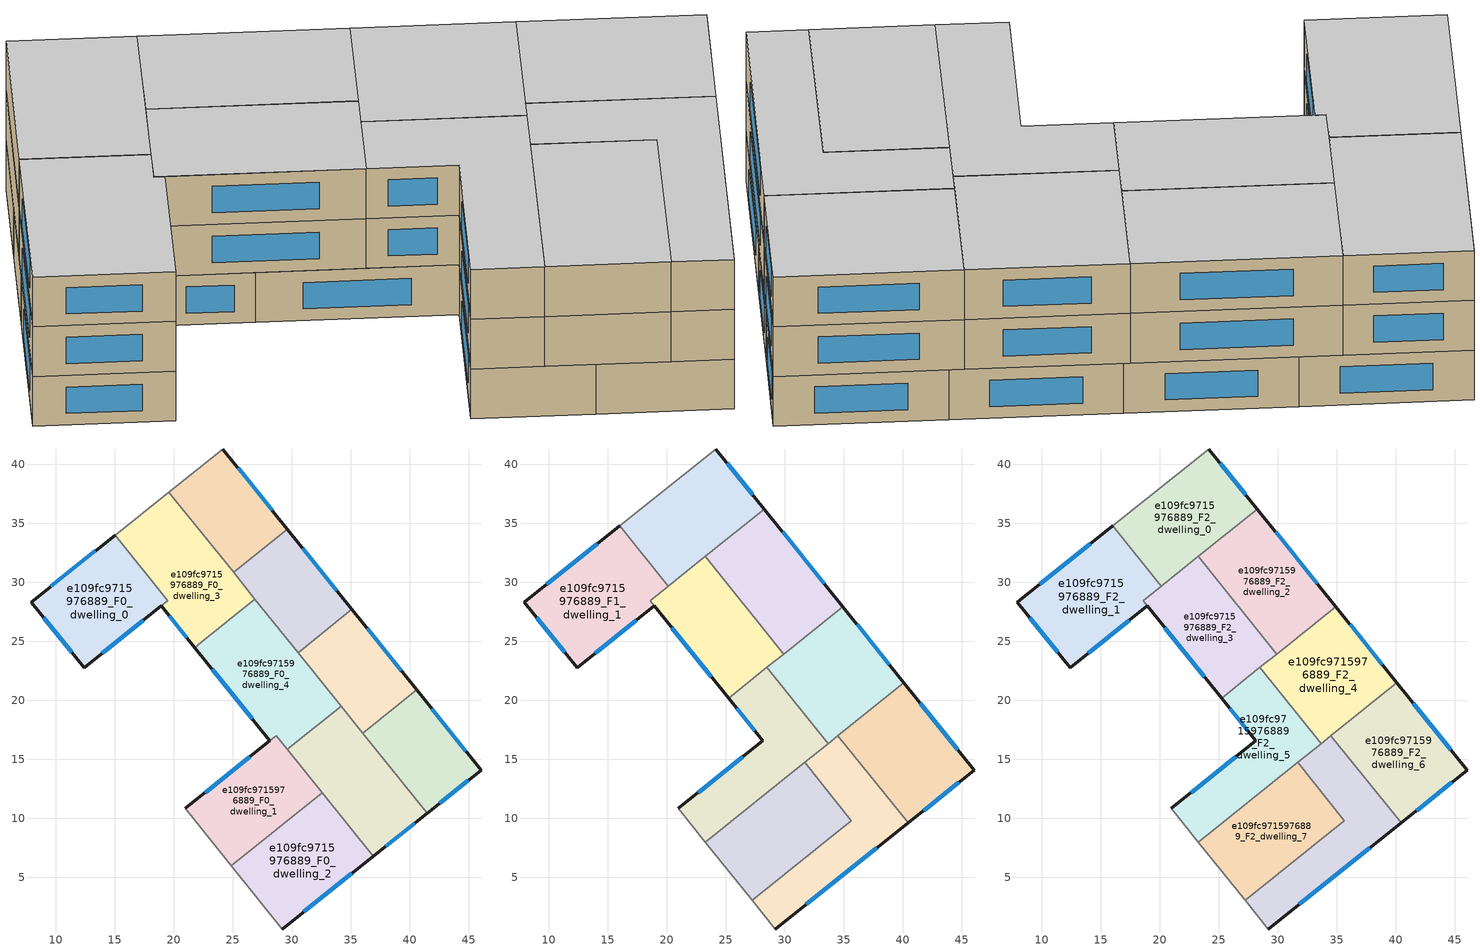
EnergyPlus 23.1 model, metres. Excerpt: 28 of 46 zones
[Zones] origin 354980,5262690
e109fc9715976889_F0_dwelling_0
 floor ground (EU_floor_Construction): 15.03,33.97 19.49,28.43 12.41,22.76 7.94,28.31 z0
 wall outside (EU_wall_Construction): 15.03,33.97 7.94,28.31 12.41,22.76 18.94,27.99 z0:3
 wall to e109fc9715976889_F0_dwelling_3 (EU_wall_Construction): 18.94,27.99 19.49,28.43 15.03,33.97 z0:3
 window (EU_Window_Construction): 13.94,23.99 17.4,26.76 / 8.99,27 11.36,24.06 / 13.36,32.64 9.6,29.64 z0.7:2.3
e109fc9715976889_F0_dwelling_1
 floor ground (EU_floor_Construction): 28.68,16.99 32.56,12.17 24.87,5.99 20.97,10.84 28.13,16.56 z0
 wall outside (EU_wall_Construction): 28.13,16.56 20.97,10.84 z0:3
 wall to e109fc9715976889_F0_dwelling_2 (EU_wall_Construction): 24.87,5.99 32.56,12.17 z0:3
 wall adiabatic (EU_wall_Construction): 20.97,10.84 24.87,5.99 z0:3
 wall to e109fc9715976889_F0_dwelling_4 (EU_wall_Construction): 29.61,15.84 28.68,16.99 28.14,16.56 z0:3
 wall to e109fc9715976889_F0_dwelling_5 (EU_wall_Construction): 32.56,12.17 29.61,15.84 z0:3
 window (EU_Window_Construction): 26.45,15.22 22.65,12.18 z0.7:2.3
e109fc9715976889_F0_dwelling_2
 floor ground (EU_floor_Construction): 32.56,12.17 36.9,6.78 29.19,0.62 24.87,5.99 z0
 wall outside (EU_wall_Construction): 29.19,0.62 36.9,6.78 z0:3
 wall adiabatic (EU_wall_Construction): 24.87,5.99 29.19,0.62 z0:3
 wall to e109fc9715976889_F0_dwelling_5 (EU_wall_Construction): 36.9,6.78 32.56,12.17 z0:3
 window (EU_Window_Construction): 31,2.07 35.09,5.34 z0.7:2.3
e109fc9715976889_F0_dwelling_3
 floor ground (EU_floor_Construction): 19.6,37.63 26.88,28.57 21.78,24.46 18.94,27.99 19.49,28.43 15.03,33.97 z0
 wall outside (EU_wall_Construction): 18.94,27.99 21.77,24.47 z0:3
 wall adiabatic (EU_wall_Construction): 19.6,37.63 15.03,33.97 z0:3
 wall to e109fc9715976889_F0_dwelling_6 (EU_wall_Construction): 25.07,30.82 19.6,37.63 z0:3
 wall to e109fc9715976889_F0_dwelling_4 (EU_wall_Construction): 22.33,24.91 26.88,28.57 / 21.78,24.46 22.32,24.9 z0:3
 wall to e109fc9715976889_F0_dwelling_7 (EU_wall_Construction): 26.88,28.57 25.07,30.82 z0:3
 window (EU_Window_Construction): 19.61,27.16 21.11,25.29 z0.7:2.3
e109fc9715976889_F0_dwelling_4
 floor ground (EU_floor_Construction): 26.88,28.57 34.17,19.51 29.61,15.84 28.68,17 28.14,16.56 21.78,24.46 z0
 wall outside (EU_wall_Construction): 21.78,24.46 28.14,16.56 z0:3
 wall to e109fc9715976889_F0_dwelling_5 (EU_wall_Construction): 29.61,15.84 34.17,19.51 z0:3
 wall to e109fc9715976889_F0_dwelling_7 (EU_wall_Construction): 30.54,24.02 26.88,28.57 z0:3
 wall to e109fc9715976889_F0_dwelling_8 (EU_wall_Construction): 34.17,19.51 30.54,24.02 z0:3
 window (EU_Window_Construction): 23.27,22.61 26.64,18.42 z0.7:2.3
e109fc9715976889_F0_dwelling_5
 floor ground (EU_floor_Construction): 34.17,19.51 41.47,10.43 36.9,6.78 29.61,15.84 z0
 wall outside (EU_wall_Construction): 36.9,6.78 41.47,10.43 z0:3
 wall to e109fc9715976889_F0_dwelling_9 (EU_wall_Construction): 41.47,10.43 36.01,17.22 z0:3
 wall to e109fc9715976889_F0_dwelling_8 (EU_wall_Construction): 36.01,17.22 34.17,19.51 z0:3
 window (EU_Window_Construction): 37.97,7.64 40.39,9.58 z0.7:2.3
e109fc9715976889_F0_dwelling_6
 floor ground (EU_floor_Construction): 24.17,41.28 29.63,34.49 25.07,30.82 19.6,37.63 z0
 wall outside (EU_wall_Construction): 29.63,34.49 24.17,41.28 z0:3
 wall to e109fc9715976889_F0_dwelling_7 (EU_wall_Construction): 25.07,30.82 29.63,34.49 z0:3
 wall adiabatic (EU_wall_Construction): 24.17,41.28 19.6,37.63 z0:3
 window (EU_Window_Construction): 28.35,36.08 25.45,39.69 z0.7:2.3
e109fc9715976889_F0_dwelling_7
 floor ground (EU_floor_Construction): 29.63,34.49 35.1,27.69 30.54,24.02 25.07,30.82 z0
 wall outside (EU_wall_Construction): 35.1,27.69 29.63,34.49 z0:3
 wall to e109fc9715976889_F0_dwelling_8 (EU_wall_Construction): 30.54,24.02 35.1,27.69 z0:3
 window (EU_Window_Construction): 33.81,29.29 30.91,32.89 z0.7:2.3
e109fc9715976889_F0_dwelling_8
 floor ground (EU_floor_Construction): 35.1,27.69 40.57,20.89 36.01,17.22 30.54,24.02 z0
 wall outside (EU_wall_Construction): 40.57,20.89 35.1,27.69 z0:3
 wall to e109fc9715976889_F0_dwelling_9 (EU_wall_Construction): 36.01,17.22 40.57,20.89 z0:3
 window (EU_Window_Construction): 39.28,22.49 36.38,26.09 z0.7:2.3
e109fc9715976889_F0_dwelling_9
 floor ground (EU_floor_Construction): 40.57,20.89 46.04,14.08 41.47,10.43 36.01,17.22 z0
 wall outside (EU_wall_Construction): 41.47,10.43 46.04,14.08 40.57,20.89 z0:3
 window (EU_Window_Construction): 42.54,11.29 44.97,13.23 / 44.75,15.68 41.85,19.29 z0.7:2.3
 ceiling adiabatic (EU_roof_Construction): 46.04,14.08 40.57,20.89 36.01,17.22 41.47,10.43 z3
e109fc9715976889_F1_dwelling_0
 floor to e109fc9715976889_F0_dwelling_6 (EU_floor_Construction): 24.17,41.28 28.26,36.2 23.7,32.53 19.6,37.63 z3
 floor to e109fc9715976889_F0_dwelling_3 (EU_floor_Construction): 19.6,37.63 23.7,32.53 20.14,29.67 16.04,34.78 z3
 wall outside (EU_wall_Construction): 28.26,36.2 24.17,41.28 z3:6
 wall to e109fc9715976889_F1_dwelling_1 (EU_wall_Construction): 16.04,34.78 20.14,29.67 z3:6
 wall adiabatic (EU_wall_Construction): 24.17,41.28 16.04,34.78 z3:6
 wall to e109fc9715976889_F1_dwelling_2 (EU_wall_Construction): 23.25,32.18 28.26,36.2 z3:6
 wall to e109fc9715976889_F1_dwelling_3 (EU_wall_Construction): 20.14,29.67 23.25,32.18 z3:6
 window (EU_Window_Construction): 27.3,37.39 25.13,40.09 z3.7:5.3
e109fc9715976889_F1_dwelling_1
 floor to e109fc9715976889_F0_dwelling_0 (EU_floor_Construction): 15.03,33.97 19.14,28.87 18.59,28.42 18.94,27.99 12.41,22.76 7.94,28.31 z3
 floor to e109fc9715976889_F0_dwelling_3 (EU_floor_Construction): 16.04,34.78 20.14,29.67 19.14,28.87 15.03,33.97 z3
 wall outside (EU_wall_Construction): 16.04,34.78 7.94,28.31 12.41,22.76 18.94,27.99 z3:6
 wall to e109fc9715976889_F1_dwelling_3 (EU_wall_Construction): 18.59,28.43 20.14,29.67 / 18.94,27.99 18.59,28.42 z3:6
 window (EU_Window_Construction): 14.13,33.26 9.84,29.83 / 13.94,23.99 17.41,26.76 / 8.99,27 11.36,24.06 z3.7:5.3
e109fc9715976889_F1_dwelling_2
 floor to e109fc9715976889_F0_dwelling_7 (EU_floor_Construction): 29.63,34.49 34.9,27.94 30.34,24.27 25.07,30.82 z3
 floor to e109fc9715976889_F0_dwelling_6 (EU_floor_Construction): 28.26,36.2 29.63,34.49 25.07,30.82 23.7,32.53 z3
 floor to e109fc9715976889_F0_dwelling_4 (EU_floor_Construction): 26.88,28.57 30.34,24.27 29.9,23.91 26.44,28.21 z3
 floor to e109fc9715976889_F0_dwelling_3 (EU_floor_Construction): 23.7,32.53 26.88,28.57 26.44,28.22 23.25,32.18 z3
 wall outside (EU_wall_Construction): 34.9,27.94 28.26,36.2 z3:6
 wall to e109fc9715976889_F1_dwelling_3 (EU_wall_Construction): 23.25,32.18 29.9,23.91 z3:6
 wall to e109fc9715976889_F1_dwelling_4 (EU_wall_Construction): 29.9,23.91 34.9,27.94 z3:6
 window (EU_Window_Construction): 33.34,29.88 29.82,34.26 z3.7:5.3
e109fc9715976889_F1_dwelling_3
 floor to e109fc9715976889_F0_dwelling_3 (EU_floor_Construction): 23.25,32.18 26.44,28.22 21.77,24.47 18.94,27.99 19.49,28.43 19.14,28.87 z3
 floor to e109fc9715976889_F0_dwelling_0 (EU_floor_Construction): 19.14,28.87 19.49,28.43 18.94,27.99 18.59,28.42 z3
 floor to e109fc9715976889_F0_dwelling_4 (EU_floor_Construction): 26.44,28.21 29.9,23.91 25.24,20.17 21.78,24.46 z3
 wall outside (EU_wall_Construction): 18.94,27.99 25.24,20.17 z3:6
 wall to e109fc9715976889_F1_dwelling_5 (EU_wall_Construction): 25.24,20.17 28.49,22.78 z3:6
 wall to e109fc9715976889_F1_dwelling_4 (EU_wall_Construction): 28.49,22.78 29.9,23.91 z3:6
 window (EU_Window_Construction): 20.42,26.15 23.76,22 z3.7:5.3
e109fc9715976889_F1_dwelling_4
 floor to e109fc9715976889_F0_dwelling_4 (EU_floor_Construction): 30.34,24.27 34.17,19.51 32.32,18.02 28.49,22.78 z3
 floor to e109fc9715976889_F0_dwelling_8 (EU_floor_Construction): 35.1,27.69 40.08,21.49 35.53,17.82 30.54,24.02 z3
 floor to e109fc9715976889_F0_dwelling_7 (EU_floor_Construction): 34.9,27.94 35.1,27.69 30.54,24.02 30.34,24.27 z3
 floor to e109fc9715976889_F0_dwelling_5 (EU_floor_Construction): 34.17,19.51 35.52,17.82 33.67,16.33 32.32,18.02 z3
 wall outside (EU_wall_Construction): 40.08,21.49 34.9,27.94 z3:6
 wall to e109fc9715976889_F1_dwelling_5 (EU_wall_Construction): 28.49,22.78 33.67,16.33 z3:6
 wall to e109fc9715976889_F1_dwelling_6 (EU_wall_Construction): 34.5,17 40.08,21.49 z3:6
 wall to e109fc9715976889_F1_dwelling_8 (EU_wall_Construction): 33.67,16.33 34.5,17 z3:6
 window (EU_Window_Construction): 38.87,23 36.12,26.42 z3.7:5.3
e109fc9715976889_F1_dwelling_5
 floor to e109fc9715976889_F0_dwelling_1 (EU_floor_Construction): 28.68,16.99 30.96,14.16 23.28,7.97 20.97,10.84 28.14,16.56 z3
 floor to e109fc9715976889_F0_dwelling_4 (EU_floor_Construction): 28.49,22.78 32.32,18.02 29.61,15.84 28.68,17 28.14,16.56 25.24,20.17 z3
 floor to e109fc9715976889_F0_dwelling_5 (EU_floor_Construction): 32.32,18.02 33.67,16.33 30.96,14.16 29.61,15.84 z3
 wall outside (EU_wall_Construction): 25.24,20.17 28.14,16.56 20.97,10.84 z3:6
 wall adiabatic (EU_wall_Construction): 20.97,10.84 23.28,7.97 z3:6
 wall to e109fc9715976889_F1_dwelling_7 (EU_wall_Construction): 23.28,7.97 31.68,14.73 z3:6
 wall to e109fc9715976889_F1_dwelling_8 (EU_wall_Construction): 31.68,14.73 33.67,16.33 z3:6
 window (EU_Window_Construction): 26.45,15.22 22.65,12.18 / 25.92,19.32 27.46,17.41 z3.7:5.3
e109fc9715976889_F1_dwelling_6
 floor to e109fc9715976889_F0_dwelling_5 (EU_floor_Construction): 35.52,17.82 41.47,10.43 40.44,9.61 34.5,17 z3
 floor to e109fc9715976889_F0_dwelling_8 (EU_floor_Construction): 40.08,21.49 40.57,20.89 36.01,17.22 35.53,17.82 z3
 floor adiabatic (EU_floor_Construction): 40.57,20.89 46.04,14.08 41.47,10.43 35.53,17.82 36.01,17.22 z3
 wall outside (EU_wall_Construction): 40.44,9.61 46.04,14.08 40.08,21.49 z3:6
 wall to e109fc9715976889_F1_dwelling_8 (EU_wall_Construction): 34.5,17 40.44,9.61 z3:6
 window (EU_Window_Construction): 41.75,10.66 44.72,13.03 / 44.64,15.82 41.48,19.75 z3.7:5.3
e109fc9715976889_F1_dwelling_7
 floor to e109fc9715976889_F0_dwelling_2 (EU_floor_Construction): 32.56,12.17 34.92,9.24 27.23,3.06 24.87,5.99 z3
 floor to e109fc9715976889_F0_dwelling_1 (EU_floor_Construction): 30.97,14.16 32.56,12.17 24.87,5.99 23.28,7.97 z3
 floor to e109fc9715976889_F0_dwelling_5 (EU_floor_Construction): 31.68,14.73 35.64,9.81 34.92,9.24 30.97,14.16 z3
 wall to e109fc9715976889_F1_dwelling_8 (EU_wall_Construction): 27.23,3.06 35.64,9.81 31.68,14.73 z3:6
 wall adiabatic (EU_wall_Construction): 23.28,7.97 27.23,3.06 z3:6
e109fc9715976889_F1_dwelling_8
 floor to e109fc9715976889_F0_dwelling_5 (EU_floor_Construction): 34.5,17 40.44,9.61 36.9,6.78 34.92,9.24 35.64,9.81 31.68,14.73 z3
 floor to e109fc9715976889_F0_dwelling_2 (EU_floor_Construction): 34.92,9.24 36.9,6.78 29.19,0.62 27.23,3.06 z3
 wall outside (EU_wall_Construction): 29.19,0.62 40.44,9.61 z3:6
 wall adiabatic (EU_wall_Construction): 27.23,3.06 29.19,0.62 z3:6
 window (EU_Window_Construction): 31.83,2.73 37.79,7.5 z3.7:5.3
e109fc9715976889_F2_dwelling_0
 floor to e109fc9715976889_F1_dwelling_0 (EU_floor_Construction): 24.17,41.28 28.26,36.2 20.14,29.67 16.04,34.78 z6
 wall outside (EU_wall_Construction): 28.26,36.2 24.17,41.28 z6:9
 wall to e109fc9715976889_F2_dwelling_1 (EU_wall_Construction): 16.04,34.78 20.14,29.67 z6:9
 wall adiabatic (EU_wall_Construction): 24.17,41.28 16.04,34.78 z6:9
 wall to e109fc9715976889_F2_dwelling_2 (EU_wall_Construction): 23.25,32.18 28.26,36.2 z6:9
 wall to e109fc9715976889_F2_dwelling_3 (EU_wall_Construction): 20.14,29.67 23.25,32.18 z6:9
 window (EU_Window_Construction): 27.3,37.39 25.13,40.09 z6.7:8.3
 ceiling to e109fc9715976889_F3_dwelling_0 (EU_floor_Construction): 28.26,36.2 24.17,41.28 16.04,34.78 20.14,29.67 z9
e109fc9715976889_F2_dwelling_1
 floor to e109fc9715976889_F1_dwelling_1 (EU_floor_Construction): 16.04,34.78 20.14,29.67 18.59,28.42 18.94,27.99 12.41,22.76 7.94,28.31 z6
 wall outside (EU_wall_Construction): 16.04,34.78 7.94,28.31 12.41,22.76 18.94,27.99 z6:9
 wall to e109fc9715976889_F2_dwelling_3 (EU_wall_Construction): 18.59,28.43 20.14,29.67 / 18.94,27.99 18.59,28.42 z6:9
 window (EU_Window_Construction): 14.13,33.26 9.84,29.83 / 13.94,23.99 17.41,26.76 / 8.99,27 11.36,24.06 z6.7:8.3
 ceiling to e109fc9715976889_F3_dwelling_1 (EU_floor_Construction): 18.94,27.99 18.59,28.42 20.14,29.67 16.04,34.78 7.94,28.31 12.41,22.76 z9
e109fc9715976889_F2_dwelling_2
 floor to e109fc9715976889_F1_dwelling_2 (EU_floor_Construction): 28.26,36.2 34.9,27.94 29.9,23.91 23.25,32.18 z6
 wall outside (EU_wall_Construction): 34.9,27.94 28.26,36.2 z6:9
 wall to e109fc9715976889_F2_dwelling_3 (EU_wall_Construction): 23.25,32.18 29.9,23.91 z6:9
 wall to e109fc9715976889_F2_dwelling_4 (EU_wall_Construction): 29.9,23.91 34.9,27.94 z6:9
 window (EU_Window_Construction): 33.34,29.88 29.82,34.26 z6.7:8.3
 ceiling to e109fc9715976889_F3_dwelling_2 (EU_floor_Construction): 34.9,27.94 28.26,36.2 23.25,32.18 29.9,23.91 z9
e109fc9715976889_F2_dwelling_3
 floor to e109fc9715976889_F1_dwelling_3 (EU_floor_Construction): 23.25,32.18 29.9,23.91 25.24,20.17 18.59,28.43 z6
 wall outside (EU_wall_Construction): 18.94,27.99 25.24,20.17 z6:9
 wall to e109fc9715976889_F2_dwelling_5 (EU_wall_Construction): 25.24,20.17 28.49,22.78 z6:9
 wall to e109fc9715976889_F2_dwelling_4 (EU_wall_Construction): 28.49,22.78 29.9,23.91 z6:9
 window (EU_Window_Construction): 20.42,26.15 23.76,22 z6.7:8.3
 ceiling to e109fc9715976889_F3_dwelling_3 (EU_floor_Construction): 29.9,23.91 23.25,32.18 18.59,28.43 25.24,20.17 z9
e109fc9715976889_F2_dwelling_4
 floor to e109fc9715976889_F1_dwelling_4 (EU_floor_Construction): 34.9,27.94 40.08,21.49 33.67,16.33 28.49,22.78 z6
 wall outside (EU_wall_Construction): 40.08,21.49 34.9,27.94 z6:9
 wall to e109fc9715976889_F2_dwelling_5 (EU_wall_Construction): 28.49,22.78 33.67,16.33 z6:9
 wall to e109fc9715976889_F2_dwelling_6 (EU_wall_Construction): 34.5,17 40.08,21.49 z6:9
 wall to e109fc9715976889_F2_dwelling_8 (EU_wall_Construction): 33.67,16.33 34.5,17 z6:9
 window (EU_Window_Construction): 38.87,23 36.12,26.42 z6.7:8.3
 ceiling to e109fc9715976889_F3_dwelling_4 (EU_floor_Construction): 40.08,21.49 34.9,27.94 28.49,22.78 33.67,16.33 z9
e109fc9715976889_F2_dwelling_5
 floor to e109fc9715976889_F1_dwelling_5 (EU_floor_Construction): 28.49,22.78 33.67,16.33 23.28,7.97 20.97,10.84 28.14,16.56 25.24,20.17 z6
 wall outside (EU_wall_Construction): 25.24,20.17 28.14,16.56 20.97,10.84 z6:9
 wall adiabatic (EU_wall_Construction): 20.97,10.84 23.28,7.97 z6:9
 wall to e109fc9715976889_F2_dwelling_7 (EU_wall_Construction): 23.28,7.97 31.68,14.73 z6:9
 wall to e109fc9715976889_F2_dwelling_8 (EU_wall_Construction): 31.68,14.73 33.67,16.33 z6:9
 window (EU_Window_Construction): 26.45,15.22 22.65,12.18 / 25.92,19.32 27.46,17.41 z6.7:8.3
 ceiling to e109fc9715976889_F3_dwelling_5 (EU_floor_Construction): 33.67,16.33 28.49,22.78 25.24,20.17 28.14,16.56 20.97,10.84 23.28,7.97 z9
e109fc9715976889_F2_dwelling_6
 floor to e109fc9715976889_F1_dwelling_6 (EU_floor_Construction): 40.08,21.49 46.04,14.08 40.44,9.61 34.5,17 z6
 wall outside (EU_wall_Construction): 40.44,9.61 46.04,14.08 40.08,21.49 z6:9
 wall to e109fc9715976889_F2_dwelling_8 (EU_wall_Construction): 34.5,17 40.44,9.61 z6:9
 window (EU_Window_Construction): 41.75,10.66 44.72,13.03 / 44.64,15.82 41.48,19.75 z6.7:8.3
 ceiling to e109fc9715976889_F3_dwelling_6 (EU_floor_Construction): 46.04,14.08 40.08,21.49 34.5,17 40.44,9.61 z9
e109fc9715976889_F2_dwelling_7
 floor to e109fc9715976889_F1_dwelling_7 (EU_floor_Construction): 31.68,14.73 35.64,9.81 27.23,3.06 23.28,7.97 z6
 wall to e109fc9715976889_F2_dwelling_8 (EU_wall_Construction): 27.23,3.06 35.64,9.81 31.68,14.73 z6:9
 wall adiabatic (EU_wall_Construction): 23.28,7.97 27.23,3.06 z6:9
 ceiling to e109fc9715976889_F3_dwelling_7 (EU_floor_Construction): 35.64,9.81 31.68,14.73 23.28,7.97 27.23,3.06 z9
e109fc9715976889_F2_dwelling_8
 floor to e109fc9715976889_F1_dwelling_8 (EU_floor_Construction): 34.5,17 40.44,9.61 29.19,0.62 27.23,3.06 35.64,9.81 31.68,14.73 z6
 wall outside (EU_wall_Construction): 29.19,0.62 40.44,9.61 z6:9
 wall adiabatic (EU_wall_Construction): 27.23,3.06 29.19,0.62 z6:9
 window (EU_Window_Construction): 31.83,2.73 37.79,7.5 z6.7:8.3
 ceiling to e109fc9715976889_F3_dwelling_8 (EU_floor_Construction): 40.44,9.61 34.5,17 31.68,14.73 35.64,9.81 27.23,3.06 29.19,0.62 z9
shading: 24.17,41.28 14.62,33.61 z0:6
[Building]
EU S2 Campaign: North Axis=0; Terrain=City; Solar Distribution=FullExterior
[Site:Location]
Budapest.Ferenc.Liszt.Intl.AP: Latitude=47.437; Longitude=19.256; Time Zone=1; Elevation=185
[SizingPeriod:WeatherFileDays]
AnnualSizingPeriod: Begin Month=1; Begin Day of Month=1; End Month=12; End Day of Month=31; Day of Week for Start Day=Monday; Use Weather File Daylight Saving Period=No; Use Weather File Rain and Snow Indicators=No
[MATERIAL]
EU_InternalMass_Material: Roughness=MediumRough; Thickness=0.1; Conductivity=1; Density=1800; Specific Heat=900; Thermal Absorptance=0.9; Solar Absorptance=0.7; Visible Absorptance=0.7
[MATERIAL:NOMASS] Roughness=MediumRough; Thermal Absorptance=0.9; Solar Absorptance=0.7; Visible Absorptance=0.7
Name | Thermal Resistance
EU_wall_NoMass | 0.832559
EU_roof_NoMass | 1.39638
EU_floor_NoMass | 0.872794
[WINDOWMATERIAL:SIMPLEGLAZINGSYSTEM]
EU_Window_SimpleGlazing: UFactor=2.79869; Solar Heat Gain Coefficient=0.75; Visible Transmittance=0.75
[CONSTRUCTION]
EU_wall_Construction: EU_wall_NoMass
EU_roof_Construction: EU_roof_NoMass
EU_floor_Construction: EU_floor_NoMass
EU_Window_Construction: EU_Window_SimpleGlazing
EU_InternalMass_Construction: EU_InternalMass_Material
[ZONE] Type=1; Multiplier=1; Ceiling Height=autocalculate; Floor Area=autocalculate; Part of Total Floor Area=Yes
Name | Volume
e109fc9715976889_F0_dwelling_0 | 193.824
e109fc9715976889_F1_dwelling_0; e109fc9715976889_F2_dwelling_0 | 204.205
e109fc9715976889_F0_dwelling_1 | 183.778
e109fc9715976889_F1_dwelling_1; e109fc9715976889_F2_dwelling_1 | 218.023
e109fc9715976889_F0_dwelling_2 | 204.19
e109fc9715976889_F1_dwelling_2; e109fc9715976889_F2_dwelling_2 | 204.184
e109fc9715976889_F0_dwelling_3 | 213.694
e109fc9715976889_F1_dwelling_3 | 190.374
e109fc9715976889_F2_dwelling_3 | 190.29
e109fc9715976889_F0_dwelling_4 | 225.409
e109fc9715976889_F1_dwelling_4; e109fc9715976889_F2_dwelling_4 | 204.197
e109fc9715976889_F0_dwelling_5 | 204.195
e109fc9715976889_F1_dwelling_5; e109fc9715976889_F2_dwelling_5 | 204.193
e109fc9715976889_F0_dwelling_6 | 153.151
e109fc9715976889_F1_dwelling_6; e109fc9715976889_F2_dwelling_6 | 204.211
e109fc9715976889_F0_dwelling_7 | 153.133
e109fc9715976889_F1_dwelling_7; e109fc9715976889_F2_dwelling_7 | 204.187
e109fc9715976889_F0_dwelling_8 | 153.142
e109fc9715976889_F1_dwelling_8; e109fc9715976889_F2_dwelling_8 | 204.174
e109fc9715976889_F0_dwelling_9 | 153.139
[INTERNALMASS] Construction=EU_InternalMass_Construction
Name | Zone or ZoneList | Surface Area
e109fc9715976889_F0_dwelling_0_EU_InternalMass | e109fc9715976889_F0_dwelling_0 | 64.609
e109fc9715976889_F0_dwelling_1_EU_InternalMass | e109fc9715976889_F0_dwelling_1 | 61.261
e109fc9715976889_F0_dwelling_2_EU_InternalMass | e109fc9715976889_F0_dwelling_2 | 68.0635
e109fc9715976889_F0_dwelling_3_EU_InternalMass | e109fc9715976889_F0_dwelling_3 | 71.2316
e109fc9715976889_F0_dwelling_4_EU_InternalMass | e109fc9715976889_F0_dwelling_4 | 75.1361
e109fc9715976889_F0_dwelling_5_EU_InternalMass | e109fc9715976889_F0_dwelling_5 | 68.0649
e109fc9715976889_F0_dwelling_6_EU_InternalMass | e109fc9715976889_F0_dwelling_6 | 51.0503
e109fc9715976889_F0_dwelling_7_EU_InternalMass | e109fc9715976889_F0_dwelling_7 | 51.0476
e109fc9715976889_F0_dwelling_8_EU_InternalMass | e109fc9715976889_F0_dwelling_8 | 51.0473
e109fc9715976889_F0_dwelling_9_EU_InternalMass | e109fc9715976889_F0_dwelling_9 | 51.0464
e109fc9715976889_F1_dwelling_0_EU_InternalMass | e109fc9715976889_F1_dwelling_0 | 68.0686
e109fc9715976889_F1_dwelling_1_EU_InternalMass | e109fc9715976889_F1_dwelling_1 | 72.6772
e109fc9715976889_F1_dwelling_2_EU_InternalMass | e109fc9715976889_F1_dwelling_2 | 68.0635
e109fc9715976889_F1_dwelling_3_EU_InternalMass | e109fc9715976889_F1_dwelling_3 | 63.4592
e109fc9715976889_F1_dwelling_4_EU_InternalMass | e109fc9715976889_F1_dwelling_4 | 68.0673
e109fc9715976889_F1_dwelling_5_EU_InternalMass | e109fc9715976889_F1_dwelling_5 | 68.0641
e109fc9715976889_F1_dwelling_6_EU_InternalMass | e109fc9715976889_F1_dwelling_6 | 68.0718
e109fc9715976889_F1_dwelling_7_EU_InternalMass | e109fc9715976889_F1_dwelling_7 | 68.0614
e109fc9715976889_F1_dwelling_8_EU_InternalMass | e109fc9715976889_F1_dwelling_8 | 68.058
e109fc9715976889_F2_dwelling_0_EU_InternalMass | e109fc9715976889_F2_dwelling_0 | 68.0686
e109fc9715976889_F2_dwelling_1_EU_InternalMass | e109fc9715976889_F2_dwelling_1 | 72.6772
e109fc9715976889_F2_dwelling_2_EU_InternalMass | e109fc9715976889_F2_dwelling_2 | 68.0635
e109fc9715976889_F2_dwelling_3_EU_InternalMass | e109fc9715976889_F2_dwelling_3 | 63.4592
e109fc9715976889_F2_dwelling_4_EU_InternalMass | e109fc9715976889_F2_dwelling_4 | 68.0673
e109fc9715976889_F2_dwelling_5_EU_InternalMass | e109fc9715976889_F2_dwelling_5 | 68.0641
e109fc9715976889_F2_dwelling_6_EU_InternalMass | e109fc9715976889_F2_dwelling_6 | 68.0718
e109fc9715976889_F2_dwelling_7_EU_InternalMass | e109fc9715976889_F2_dwelling_7 | 68.0614
e109fc9715976889_F2_dwelling_8_EU_InternalMass | e109fc9715976889_F2_dwelling_8 | 68.058
[OTHEREQUIPMENT] Fuel Type=Electricity; Design Level Calculation Method=Watts/Area; Power per Zone Floor Area=1; Fraction Latent=0; Fraction Radiant=0; Fraction Lost=0; Carbon Dioxide Generation Rate=0; EndUse Subcategory=EU_Step8_InternalGains
Name | Zone or ZoneList or Space or SpaceList | Schedule
EU_Step8_InternalGain_e109fc9715976889_F0_dwelling_0_f000 | e109fc9715976889_F0_dwelling_0 | EU_Step8_GainSchedule_e109fc9715976889_F0_dwelling_0_f000
EU_Step8_InternalGain_e109fc9715976889_F0_dwelling_1_f000 | e109fc9715976889_F0_dwelling_1 | EU_Step8_GainSchedule_e109fc9715976889_F0_dwelling_1_f000
EU_Step8_InternalGain_e109fc9715976889_F0_dwelling_2_f000 | e109fc9715976889_F0_dwelling_2 | EU_Step8_GainSchedule_e109fc9715976889_F0_dwelling_2_f000
EU_Step8_InternalGain_e109fc9715976889_F0_dwelling_3_f000 | e109fc9715976889_F0_dwelling_3 | EU_Step8_GainSchedule_e109fc9715976889_F0_dwelling_3_f000
EU_Step8_InternalGain_e109fc9715976889_F0_dwelling_4_f000 | e109fc9715976889_F0_dwelling_4 | EU_Step8_GainSchedule_e109fc9715976889_F0_dwelling_4_f000
EU_Step8_InternalGain_e109fc9715976889_F0_dwelling_5_f000 | e109fc9715976889_F0_dwelling_5 | EU_Step8_GainSchedule_e109fc9715976889_F0_dwelling_5_f000
EU_Step8_InternalGain_e109fc9715976889_F0_dwelling_6_f000 | e109fc9715976889_F0_dwelling_6 | EU_Step8_GainSchedule_e109fc9715976889_F0_dwelling_6_f000
EU_Step8_InternalGain_e109fc9715976889_F0_dwelling_7_f000 | e109fc9715976889_F0_dwelling_7 | EU_Step8_GainSchedule_e109fc9715976889_F0_dwelling_7_f000
EU_Step8_InternalGain_e109fc9715976889_F0_dwelling_8_f000 | e109fc9715976889_F0_dwelling_8 | EU_Step8_GainSchedule_e109fc9715976889_F0_dwelling_8_f000
EU_Step8_InternalGain_e109fc9715976889_F0_dwelling_9_f000 | e109fc9715976889_F0_dwelling_9 | EU_Step8_GainSchedule_e109fc9715976889_F0_dwelling_9_f000
EU_Step8_InternalGain_e109fc9715976889_F1_dwelling_0_f000 | e109fc9715976889_F1_dwelling_0 | EU_Step8_GainSchedule_e109fc9715976889_F1_dwelling_0_f000
EU_Step8_InternalGain_e109fc9715976889_F1_dwelling_1_f000 | e109fc9715976889_F1_dwelling_1 | EU_Step8_GainSchedule_e109fc9715976889_F1_dwelling_1_f000
EU_Step8_InternalGain_e109fc9715976889_F1_dwelling_2_f000 | e109fc9715976889_F1_dwelling_2 | EU_Step8_GainSchedule_e109fc9715976889_F1_dwelling_2_f000
EU_Step8_InternalGain_e109fc9715976889_F1_dwelling_3_f000 | e109fc9715976889_F1_dwelling_3 | EU_Step8_GainSchedule_e109fc9715976889_F1_dwelling_3_f000
EU_Step8_InternalGain_e109fc9715976889_F1_dwelling_4_f000 | e109fc9715976889_F1_dwelling_4 | EU_Step8_GainSchedule_e109fc9715976889_F1_dwelling_4_f000
EU_Step8_InternalGain_e109fc9715976889_F1_dwelling_5_f000 | e109fc9715976889_F1_dwelling_5 | EU_Step8_GainSchedule_e109fc9715976889_F1_dwelling_5_f000
EU_Step8_InternalGain_e109fc9715976889_F1_dwelling_6_f000 | e109fc9715976889_F1_dwelling_6 | EU_Step8_GainSchedule_e109fc9715976889_F1_dwelling_6_f000
EU_Step8_InternalGain_e109fc9715976889_F1_dwelling_7_f000 | e109fc9715976889_F1_dwelling_7 | EU_Step8_GainSchedule_e109fc9715976889_F1_dwelling_7_f000
EU_Step8_InternalGain_e109fc9715976889_F1_dwelling_8_f000 | e109fc9715976889_F1_dwelling_8 | EU_Step8_GainSchedule_e109fc9715976889_F1_dwelling_8_f000
EU_Step8_InternalGain_e109fc9715976889_F2_dwelling_0_f000 | e109fc9715976889_F2_dwelling_0 | EU_Step8_GainSchedule_e109fc9715976889_F2_dwelling_0_f000
EU_Step8_InternalGain_e109fc9715976889_F2_dwelling_1_f000 | e109fc9715976889_F2_dwelling_1 | EU_Step8_GainSchedule_e109fc9715976889_F2_dwelling_1_f000
EU_Step8_InternalGain_e109fc9715976889_F2_dwelling_2_f000 | e109fc9715976889_F2_dwelling_2 | EU_Step8_GainSchedule_e109fc9715976889_F2_dwelling_2_f000
EU_Step8_InternalGain_e109fc9715976889_F2_dwelling_3_f000 | e109fc9715976889_F2_dwelling_3 | EU_Step8_GainSchedule_e109fc9715976889_F2_dwelling_3_f000
EU_Step8_InternalGain_e109fc9715976889_F2_dwelling_4_f000 | e109fc9715976889_F2_dwelling_4 | EU_Step8_GainSchedule_e109fc9715976889_F2_dwelling_4_f000
EU_Step8_InternalGain_e109fc9715976889_F2_dwelling_5_f000 | e109fc9715976889_F2_dwelling_5 | EU_Step8_GainSchedule_e109fc9715976889_F2_dwelling_5_f000
EU_Step8_InternalGain_e109fc9715976889_F2_dwelling_6_f000 | e109fc9715976889_F2_dwelling_6 | EU_Step8_GainSchedule_e109fc9715976889_F2_dwelling_6_f000
EU_Step8_InternalGain_e109fc9715976889_F2_dwelling_7_f000 | e109fc9715976889_F2_dwelling_7 | EU_Step8_GainSchedule_e109fc9715976889_F2_dwelling_7_f000
EU_Step8_InternalGain_e109fc9715976889_F2_dwelling_8_f000 | e109fc9715976889_F2_dwelling_8 | EU_Step8_GainSchedule_e109fc9715976889_F2_dwelling_8_f000
[ZONEVENTILATION:DESIGNFLOWRATE] Schedule=EU_AlwaysOn; Design Flow Rate Calculation Method=AirChanges/Hour; Air Changes per Hour=0.475469; Ventilation Type=Natural; Fan Pressure Rise=0; Fan Total Efficiency=1; Constant Term Coefficient=1; Temperature Term Coefficient=0; Velocity Term Coefficient=0; Velocity Squared Term Coefficient=0; Minimum Indoor Temperature=-100; Maximum Indoor Temperature=100; Delta Temperature=-100; Minimum Outdoor Temperature=-100; Maximum Outdoor Temperature=100; Maximum Wind Speed=40
Name | Zone or ZoneList or Space or SpaceList
EU_ConstantAir_e109fc9715976889_F0_dwelling_0 | e109fc9715976889_F0_dwelling_0
EU_ConstantAir_e109fc9715976889_F0_dwelling_1 | e109fc9715976889_F0_dwelling_1
EU_ConstantAir_e109fc9715976889_F0_dwelling_2 | e109fc9715976889_F0_dwelling_2
EU_ConstantAir_e109fc9715976889_F0_dwelling_3 | e109fc9715976889_F0_dwelling_3
EU_ConstantAir_e109fc9715976889_F0_dwelling_4 | e109fc9715976889_F0_dwelling_4
EU_ConstantAir_e109fc9715976889_F0_dwelling_5 | e109fc9715976889_F0_dwelling_5
EU_ConstantAir_e109fc9715976889_F0_dwelling_6 | e109fc9715976889_F0_dwelling_6
EU_ConstantAir_e109fc9715976889_F0_dwelling_7 | e109fc9715976889_F0_dwelling_7
EU_ConstantAir_e109fc9715976889_F0_dwelling_8 | e109fc9715976889_F0_dwelling_8
EU_ConstantAir_e109fc9715976889_F0_dwelling_9 | e109fc9715976889_F0_dwelling_9
EU_ConstantAir_e109fc9715976889_F1_dwelling_0 | e109fc9715976889_F1_dwelling_0
EU_ConstantAir_e109fc9715976889_F1_dwelling_1 | e109fc9715976889_F1_dwelling_1
EU_ConstantAir_e109fc9715976889_F1_dwelling_2 | e109fc9715976889_F1_dwelling_2
EU_ConstantAir_e109fc9715976889_F1_dwelling_3 | e109fc9715976889_F1_dwelling_3
EU_ConstantAir_e109fc9715976889_F1_dwelling_4 | e109fc9715976889_F1_dwelling_4
EU_ConstantAir_e109fc9715976889_F1_dwelling_5 | e109fc9715976889_F1_dwelling_5
EU_ConstantAir_e109fc9715976889_F1_dwelling_6 | e109fc9715976889_F1_dwelling_6
EU_ConstantAir_e109fc9715976889_F1_dwelling_7 | e109fc9715976889_F1_dwelling_7
EU_ConstantAir_e109fc9715976889_F1_dwelling_8 | e109fc9715976889_F1_dwelling_8
EU_ConstantAir_e109fc9715976889_F2_dwelling_0 | e109fc9715976889_F2_dwelling_0
EU_ConstantAir_e109fc9715976889_F2_dwelling_1 | e109fc9715976889_F2_dwelling_1
EU_ConstantAir_e109fc9715976889_F2_dwelling_2 | e109fc9715976889_F2_dwelling_2
EU_ConstantAir_e109fc9715976889_F2_dwelling_3 | e109fc9715976889_F2_dwelling_3
EU_ConstantAir_e109fc9715976889_F2_dwelling_4 | e109fc9715976889_F2_dwelling_4
EU_ConstantAir_e109fc9715976889_F2_dwelling_5 | e109fc9715976889_F2_dwelling_5
EU_ConstantAir_e109fc9715976889_F2_dwelling_6 | e109fc9715976889_F2_dwelling_6
EU_ConstantAir_e109fc9715976889_F2_dwelling_7 | e109fc9715976889_F2_dwelling_7
EU_ConstantAir_e109fc9715976889_F2_dwelling_8 | e109fc9715976889_F2_dwelling_8
[HVACTEMPLATE:THERMOSTAT] Constant Heating Setpoint=20; Constant Cooling Setpoint=50
EU_HeatOnly_e109fc9715976889_F0_dwelling_0; EU_HeatOnly_e109fc9715976889_F0_dwelling_1; EU_HeatOnly_e109fc9715976889_F0_dwelling_2; EU_HeatOnly_e109fc9715976889_F0_dwelling_3; EU_HeatOnly_e109fc9715976889_F0_dwelling_4; EU_HeatOnly_e109fc9715976889_F0_dwelling_5; EU_HeatOnly_e109fc9715976889_F0_dwelling_6; EU_HeatOnly_e109fc9715976889_F0_dwelling_7; EU_HeatOnly_e109fc9715976889_F0_dwelling_8; EU_HeatOnly_e109fc9715976889_F0_dwelling_9; EU_HeatOnly_e109fc9715976889_F1_dwelling_0; EU_HeatOnly_e109fc9715976889_F1_dwelling_1; EU_HeatOnly_e109fc9715976889_F1_dwelling_2; EU_HeatOnly_e109fc9715976889_F1_dwelling_3; EU_HeatOnly_e109fc9715976889_F1_dwelling_4; EU_HeatOnly_e109fc9715976889_F1_dwelling_5; EU_HeatOnly_e109fc9715976889_F1_dwelling_6; EU_HeatOnly_e109fc9715976889_F1_dwelling_7; EU_HeatOnly_e109fc9715976889_F1_dwelling_8; EU_HeatOnly_e109fc9715976889_F2_dwelling_0; EU_HeatOnly_e109fc9715976889_F2_dwelling_1; EU_HeatOnly_e109fc9715976889_F2_dwelling_2; EU_HeatOnly_e109fc9715976889_F2_dwelling_3; EU_HeatOnly_e109fc9715976889_F2_dwelling_4; EU_HeatOnly_e109fc9715976889_F2_dwelling_5; EU_HeatOnly_e109fc9715976889_F2_dwelling_6; EU_HeatOnly_e109fc9715976889_F2_dwelling_7; EU_HeatOnly_e109fc9715976889_F2_dwelling_8; EU_HeatOnly_e109fc9715976889_F3_dwelling_0; EU_HeatOnly_e109fc9715976889_F3_dwelling_1; EU_HeatOnly_e109fc9715976889_F3_dwelling_2; EU_HeatOnly_e109fc9715976889_F3_dwelling_3; EU_HeatOnly_e109fc9715976889_F3_dwelling_4; EU_HeatOnly_e109fc9715976889_F3_dwelling_5; EU_HeatOnly_e109fc9715976889_F3_dwelling_6; EU_HeatOnly_e109fc9715976889_F3_dwelling_7; EU_HeatOnly_e109fc9715976889_F3_dwelling_8; EU_HeatOnly_e109fc9715976889_F4_dwelling_0; EU_HeatOnly_e109fc9715976889_F4_dwelling_1; EU_HeatOnly_e109fc9715976889_F4_dwelling_2; EU_HeatOnly_e109fc9715976889_F4_dwelling_3; EU_HeatOnly_e109fc9715976889_F4_dwelling_4; EU_HeatOnly_e109fc9715976889_F4_dwelling_5; EU_HeatOnly_e109fc9715976889_F4_dwelling_6; EU_HeatOnly_e109fc9715976889_F4_dwelling_7; EU_HeatOnly_e109fc9715976889_F4_dwelling_8
[HVACTEMPLATE:ZONE:IDEALLOADSAIRSYSTEM] System Availability Schedule=EU_AlwaysOn; Maximum Heating Supply Air Temperature=50; Minimum Cooling Supply Air Temperature=13; Maximum Heating Supply Air Humidity Ratio=0.0156; Minimum Cooling Supply Air Humidity Ratio=0.0077; Heating Limit=NoLimit; Cooling Limit=NoLimit; Heating Availability Schedule=EU_AlwaysOn; Cooling Availability Schedule=EU_CoolingOff; Dehumidification Control Type=ConstantSensibleHeatRatio; Cooling Sensible Heat Ratio=0.7; Dehumidification Setpoint=60; Humidification Control Type=None; Humidification Setpoint=30; Outdoor Air Method=None; Outdoor Air Flow Rate per Person=0.00944; Outdoor Air Flow Rate per Zone Floor Area=0; Outdoor Air Flow Rate per Zone=0; Demand Controlled Ventilation Type=None; Outdoor Air Economizer Type=NoEconomizer; Heat Recovery Type=None; Sensible Heat Recovery Effectiveness=0.7; Latent Heat Recovery Effectiveness=0.65
Name | Template Thermostat
e109fc9715976889_F0_dwelling_0 | EU_HeatOnly_e109fc9715976889_F0_dwelling_0
e109fc9715976889_F0_dwelling_1 | EU_HeatOnly_e109fc9715976889_F0_dwelling_1
e109fc9715976889_F0_dwelling_2 | EU_HeatOnly_e109fc9715976889_F0_dwelling_2
e109fc9715976889_F0_dwelling_3 | EU_HeatOnly_e109fc9715976889_F0_dwelling_3
e109fc9715976889_F0_dwelling_4 | EU_HeatOnly_e109fc9715976889_F0_dwelling_4
e109fc9715976889_F0_dwelling_5 | EU_HeatOnly_e109fc9715976889_F0_dwelling_5
e109fc9715976889_F0_dwelling_6 | EU_HeatOnly_e109fc9715976889_F0_dwelling_6
e109fc9715976889_F0_dwelling_7 | EU_HeatOnly_e109fc9715976889_F0_dwelling_7
e109fc9715976889_F0_dwelling_8 | EU_HeatOnly_e109fc9715976889_F0_dwelling_8
e109fc9715976889_F0_dwelling_9 | EU_HeatOnly_e109fc9715976889_F0_dwelling_9
e109fc9715976889_F1_dwelling_0 | EU_HeatOnly_e109fc9715976889_F1_dwelling_0
e109fc9715976889_F1_dwelling_1 | EU_HeatOnly_e109fc9715976889_F1_dwelling_1
e109fc9715976889_F1_dwelling_2 | EU_HeatOnly_e109fc9715976889_F1_dwelling_2
e109fc9715976889_F1_dwelling_3 | EU_HeatOnly_e109fc9715976889_F1_dwelling_3
e109fc9715976889_F1_dwelling_4 | EU_HeatOnly_e109fc9715976889_F1_dwelling_4
e109fc9715976889_F1_dwelling_5 | EU_HeatOnly_e109fc9715976889_F1_dwelling_5
e109fc9715976889_F1_dwelling_6 | EU_HeatOnly_e109fc9715976889_F1_dwelling_6
e109fc9715976889_F1_dwelling_7 | EU_HeatOnly_e109fc9715976889_F1_dwelling_7
e109fc9715976889_F1_dwelling_8 | EU_HeatOnly_e109fc9715976889_F1_dwelling_8
e109fc9715976889_F2_dwelling_0 | EU_HeatOnly_e109fc9715976889_F2_dwelling_0
e109fc9715976889_F2_dwelling_1 | EU_HeatOnly_e109fc9715976889_F2_dwelling_1
e109fc9715976889_F2_dwelling_2 | EU_HeatOnly_e109fc9715976889_F2_dwelling_2
e109fc9715976889_F2_dwelling_3 | EU_HeatOnly_e109fc9715976889_F2_dwelling_3
e109fc9715976889_F2_dwelling_4 | EU_HeatOnly_e109fc9715976889_F2_dwelling_4
e109fc9715976889_F2_dwelling_5 | EU_HeatOnly_e109fc9715976889_F2_dwelling_5
e109fc9715976889_F2_dwelling_6 | EU_HeatOnly_e109fc9715976889_F2_dwelling_6
e109fc9715976889_F2_dwelling_7 | EU_HeatOnly_e109fc9715976889_F2_dwelling_7
e109fc9715976889_F2_dwelling_8 | EU_HeatOnly_e109fc9715976889_F2_dwelling_8
[SIZING:ZONE] Zone Cooling Design Supply Air Temperature Input Method=SupplyAirTemperature; Zone Cooling Design Supply Air Temperature=13; Zone Heating Design Supply Air Temperature Input Method=SupplyAirTemperature; Zone Heating Design Supply Air Temperature=50; Zone Cooling Design Supply Air Humidity Ratio=0.008; Zone Heating Design Supply Air Humidity Ratio=0.008; Cooling Design Air Flow Method=DesignDay; Cooling Design Air Flow Rate=0; Cooling Minimum Air Flow per Zone Floor Area=0.000762; Cooling Minimum Air Flow=0; Cooling Minimum Air Flow Fraction=0.2; Heating Design Air Flow Method=DesignDay; Heating Design Air Flow Rate=0; Heating Maximum Air Flow per Zone Floor Area=0.002032; Heating Maximum Air Flow=0.141576; Heating Maximum Air Flow Fraction=0.3; Account for Dedicated Outdoor Air System=No; Dedicated Outdoor Air System Control Strategy=NeutralSupplyAir; Dedicated Outdoor Air Low Setpoint Temperature for Design=autosize; Dedicated Outdoor Air High Setpoint Temperature for Design=autosize; Zone Load Sizing Method=Sensible Load Only No Latent Load; Zone Latent Cooling Design Supply Air Humidity Ratio Input Method=HumidityRatioDifference; Zone Cooling Design Supply Air Humidity Ratio Difference=0.005; Zone Latent Heating Design Supply Air Humidity Ratio Input Method=HumidityRatioDifference; Zone Humidification Design Supply Air Humidity Ratio Difference=0.005
e109fc9715976889_F0_dwelling_0; e109fc9715976889_F0_dwelling_1; e109fc9715976889_F0_dwelling_2; e109fc9715976889_F0_dwelling_3; e109fc9715976889_F0_dwelling_4; e109fc9715976889_F0_dwelling_5; e109fc9715976889_F0_dwelling_6; e109fc9715976889_F0_dwelling_7; e109fc9715976889_F0_dwelling_8; e109fc9715976889_F0_dwelling_9; e109fc9715976889_F1_dwelling_0; e109fc9715976889_F1_dwelling_1; e109fc9715976889_F1_dwelling_2; e109fc9715976889_F1_dwelling_3; e109fc9715976889_F1_dwelling_4; e109fc9715976889_F1_dwelling_5; e109fc9715976889_F1_dwelling_6; e109fc9715976889_F1_dwelling_7; e109fc9715976889_F1_dwelling_8; e109fc9715976889_F2_dwelling_0; e109fc9715976889_F2_dwelling_1; e109fc9715976889_F2_dwelling_2; e109fc9715976889_F2_dwelling_3; e109fc9715976889_F2_dwelling_4; e109fc9715976889_F2_dwelling_5; e109fc9715976889_F2_dwelling_6; e109fc9715976889_F2_dwelling_7; e109fc9715976889_F2_dwelling_8
[SCHEDULE:CONSTANT]
Name | Hourly Value
EU_AlwaysOn | 1
EU_CoolingOff | 0
[SCHEDULE:FILE] Column Number=1; Rows to Skip at Top=0; Number of Hours of Data=8760; Column Separator=Comma; Interpolate to Timestep=No; Minutes per Item=60; Adjust Schedule for Daylight Savings=Yes
Name | File
EU_Step8_GainSchedule_e109fc9715976889_F0_dwelling_0_f000 | ../../schedules/e109fc9715976889/e109fc9715976889_F0_dwelling_0_f000_gain.csv
EU_Step8_GainSchedule_e109fc9715976889_F0_dwelling_1_f000 | ../../schedules/e109fc9715976889/e109fc9715976889_F0_dwelling_1_f000_gain.csv
EU_Step8_GainSchedule_e109fc9715976889_F0_dwelling_2_f000 | ../../schedules/e109fc9715976889/e109fc9715976889_F0_dwelling_2_f000_gain.csv
EU_Step8_GainSchedule_e109fc9715976889_F0_dwelling_3_f000 | ../../schedules/e109fc9715976889/e109fc9715976889_F0_dwelling_3_f000_gain.csv
EU_Step8_GainSchedule_e109fc9715976889_F0_dwelling_4_f000 | ../../schedules/e109fc9715976889/e109fc9715976889_F0_dwelling_4_f000_gain.csv
EU_Step8_GainSchedule_e109fc9715976889_F0_dwelling_5_f000 | ../../schedules/e109fc9715976889/e109fc9715976889_F0_dwelling_5_f000_gain.csv
EU_Step8_GainSchedule_e109fc9715976889_F0_dwelling_6_f000 | ../../schedules/e109fc9715976889/e109fc9715976889_F0_dwelling_6_f000_gain.csv
EU_Step8_GainSchedule_e109fc9715976889_F0_dwelling_7_f000 | ../../schedules/e109fc9715976889/e109fc9715976889_F0_dwelling_7_f000_gain.csv
EU_Step8_GainSchedule_e109fc9715976889_F0_dwelling_8_f000 | ../../schedules/e109fc9715976889/e109fc9715976889_F0_dwelling_8_f000_gain.csv
EU_Step8_GainSchedule_e109fc9715976889_F0_dwelling_9_f000 | ../../schedules/e109fc9715976889/e109fc9715976889_F0_dwelling_9_f000_gain.csv
EU_Step8_GainSchedule_e109fc9715976889_F1_dwelling_0_f000 | ../../schedules/e109fc9715976889/e109fc9715976889_F1_dwelling_0_f000_gain.csv
EU_Step8_GainSchedule_e109fc9715976889_F1_dwelling_1_f000 | ../../schedules/e109fc9715976889/e109fc9715976889_F1_dwelling_1_f000_gain.csv
EU_Step8_GainSchedule_e109fc9715976889_F1_dwelling_2_f000 | ../../schedules/e109fc9715976889/e109fc9715976889_F1_dwelling_2_f000_gain.csv
EU_Step8_GainSchedule_e109fc9715976889_F1_dwelling_3_f000 | ../../schedules/e109fc9715976889/e109fc9715976889_F1_dwelling_3_f000_gain.csv
EU_Step8_GainSchedule_e109fc9715976889_F1_dwelling_4_f000 | ../../schedules/e109fc9715976889/e109fc9715976889_F1_dwelling_4_f000_gain.csv
EU_Step8_GainSchedule_e109fc9715976889_F1_dwelling_5_f000 | ../../schedules/e109fc9715976889/e109fc9715976889_F1_dwelling_5_f000_gain.csv
EU_Step8_GainSchedule_e109fc9715976889_F1_dwelling_6_f000 | ../../schedules/e109fc9715976889/e109fc9715976889_F1_dwelling_6_f000_gain.csv
EU_Step8_GainSchedule_e109fc9715976889_F1_dwelling_7_f000 | ../../schedules/e109fc9715976889/e109fc9715976889_F1_dwelling_7_f000_gain.csv
EU_Step8_GainSchedule_e109fc9715976889_F1_dwelling_8_f000 | ../../schedules/e109fc9715976889/e109fc9715976889_F1_dwelling_8_f000_gain.csv
EU_Step8_GainSchedule_e109fc9715976889_F2_dwelling_0_f000 | ../../schedules/e109fc9715976889/e109fc9715976889_F2_dwelling_0_f000_gain.csv
EU_Step8_GainSchedule_e109fc9715976889_F2_dwelling_1_f000 | ../../schedules/e109fc9715976889/e109fc9715976889_F2_dwelling_1_f000_gain.csv
EU_Step8_GainSchedule_e109fc9715976889_F2_dwelling_2_f000 | ../../schedules/e109fc9715976889/e109fc9715976889_F2_dwelling_2_f000_gain.csv
EU_Step8_GainSchedule_e109fc9715976889_F2_dwelling_3_f000 | ../../schedules/e109fc9715976889/e109fc9715976889_F2_dwelling_3_f000_gain.csv
EU_Step8_GainSchedule_e109fc9715976889_F2_dwelling_4_f000 | ../../schedules/e109fc9715976889/e109fc9715976889_F2_dwelling_4_f000_gain.csv
EU_Step8_GainSchedule_e109fc9715976889_F2_dwelling_5_f000 | ../../schedules/e109fc9715976889/e109fc9715976889_F2_dwelling_5_f000_gain.csv
EU_Step8_GainSchedule_e109fc9715976889_F2_dwelling_6_f000 | ../../schedules/e109fc9715976889/e109fc9715976889_F2_dwelling_6_f000_gain.csv
EU_Step8_GainSchedule_e109fc9715976889_F2_dwelling_7_f000 | ../../schedules/e109fc9715976889/e109fc9715976889_F2_dwelling_7_f000_gain.csv
EU_Step8_GainSchedule_e109fc9715976889_F2_dwelling_8_f000 | ../../schedules/e109fc9715976889/e109fc9715976889_F2_dwelling_8_f000_gain.csv
